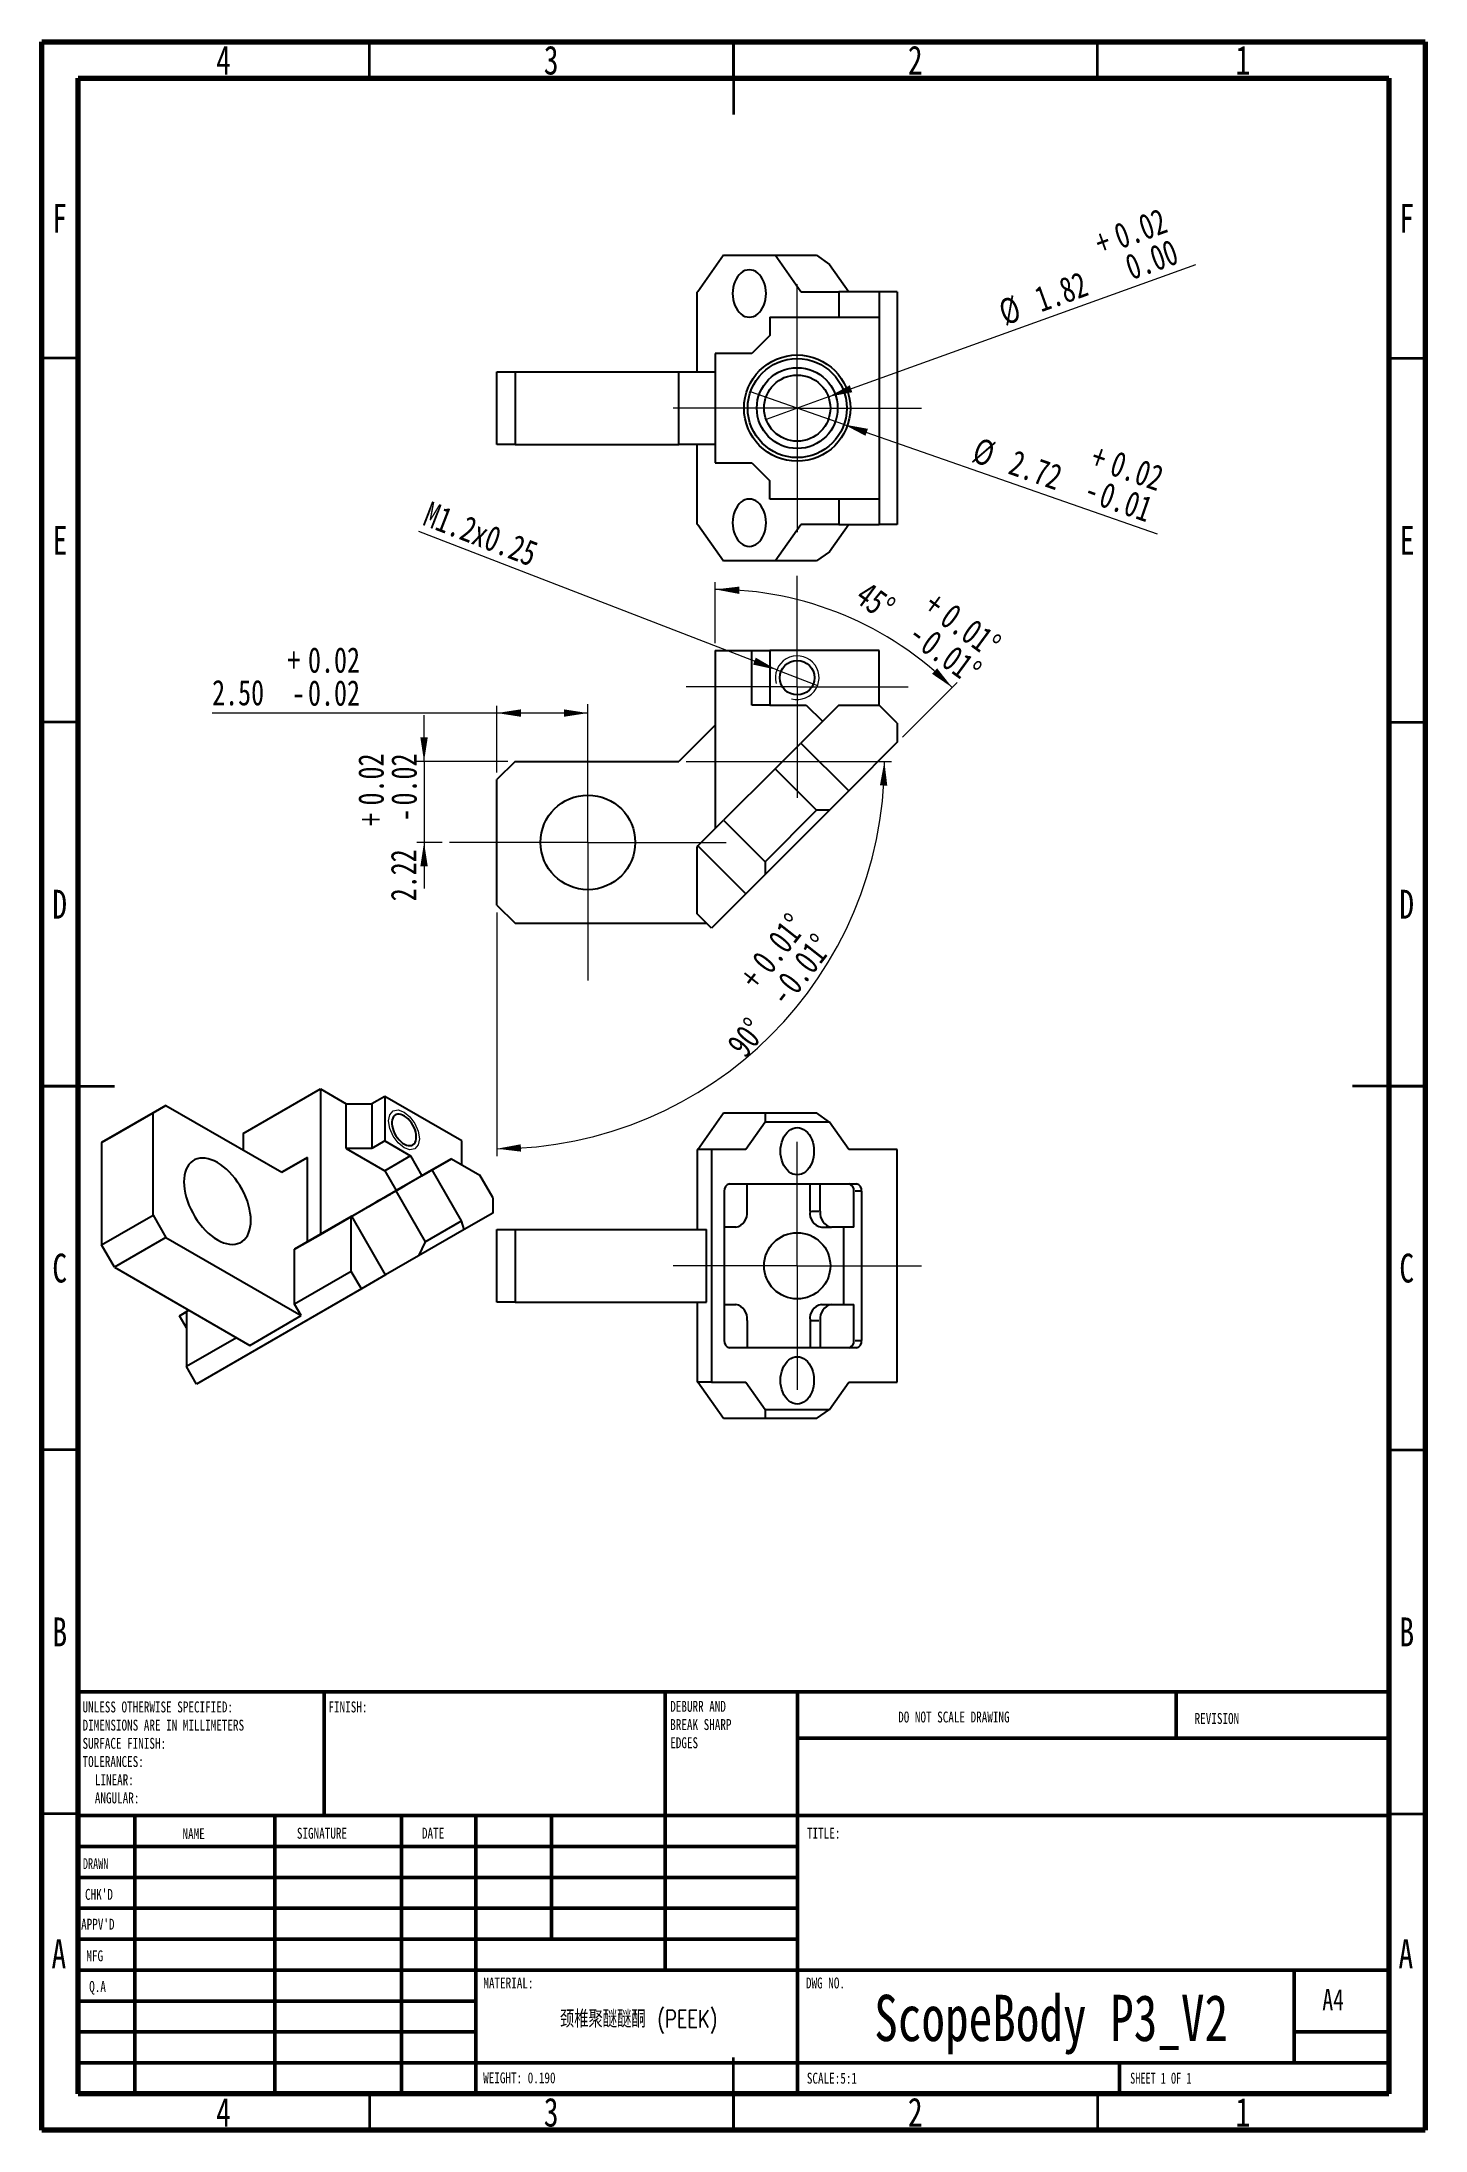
# Model space of a CAD drawing. Header units: millimetres. Extents: x 15 to 205, y 5 to 292.
import ezdxf

# ---------------------------------------------------------------- set-up
doc = ezdxf.new("R2010")
doc.units = ezdxf.units.MM
doc.styles.add('SLDTEXTSTYLE0', font='TXT', dxfattribs={"width": 0.75})
doc.styles.add('SLDTEXTSTYLE1', font='TXT', dxfattribs={"width": 0.686449})
doc.styles.add('SLDTEXTSTYLE2', font='TXT', dxfattribs={"width": 0.6875})
doc.styles.add('SLDTEXTSTYLE3', font='TXT', dxfattribs={"width": 0.75, "bigfont": 'bigfont'})
doc.dimstyles.new('SLDDIMSTYLE0', dxfattribs={"dimtxt": 3.5, "dimasz": 3.302, "dimexe": 0, "dimexo": 0.0625, "dimgap": 0.875, "dimtad": 1, "dimdec": 4, "dimlfac": 0.2, "dimzin": 12, "dimdsep": 46, "dimtxsty": 'SLDTEXTSTYLE0', "dimsah": 1, "dimcen": 0.09, "dimazin": 3, "dimtol": 1, "dimtp": 0.01, "dimtm": 0.01, "dimtfac": 1, "dimtofl": 0, "dimtmove": 0, "dimatfit": 3, "dimfxl": 0, "dimfrac": 2, "dimtolj": 1, "dimarcsym": 0})
doc.dimstyles.new('SLDDIMSTYLE1', dxfattribs={"dimtxt": 3.5, "dimasz": 3.302, "dimexe": 0, "dimexo": 0.0625, "dimgap": 0.875, "dimtad": 1, "dimlfac": 0.2, "dimrnd": 1e-09, "dimzin": 4, "dimdsep": 46, "dimtxsty": 'SLDTEXTSTYLE0', "dimsah": 1, "dimcen": 0.09, "dimadec": 0, "dimazin": 1, "dimtol": 1, "dimtp": 0.02, "dimtm": 0.02, "dimtfac": 1, "dimtofl": 0, "dimtmove": 0, "dimatfit": 3, "dimfxl": 0, "dimfrac": 2, "dimtolj": 1, "dimarcsym": 0})
doc.dimstyles.new('SLDDIMSTYLE2', dxfattribs={"dimtxt": 3.5, "dimasz": 3.302, "dimexe": 0, "dimexo": 0.0625, "dimgap": 0.875, "dimtad": 1, "dimlfac": 0.2, "dimrnd": 1e-09, "dimzin": 12, "dimdsep": 46, "dimtxsty": 'SLDTEXTSTYLE0', "dimsah": 1, "dimcen": 0.09, "dimadec": 0, "dimazin": 3, "dimtol": 1, "dimtp": 0.02, "dimtm": 0.02, "dimtfac": 1, "dimtmove": 0, "dimatfit": 0, "dimfxl": 0, "dimfrac": 2, "dimtolj": 1, "dimarcsym": 0})
doc.dimstyles.new('SLDDIMSTYLE3', dxfattribs={"dimtxt": 3.5, "dimasz": 3.302, "dimexe": 0, "dimexo": 0.0625, "dimgap": 0.875, "dimtad": 1, "dimlfac": 0.2, "dimrnd": 1e-09, "dimzin": 12, "dimdsep": 46, "dimtxsty": 'SLDTEXTSTYLE0', "dimblk1": 'NONE', "dimsah": 1, "dimcen": 0, "dimadec": 0, "dimazin": 3, "dimtfac": 1, "dimtmove": 0, "dimatfit": 3, "dimldrblk": 'NONE', "dimfxl": 0, "dimfrac": 2, "dimtolj": 1, "dimtzin": 12, "dimarcsym": 0})
doc.dimstyles.new('SLDDIMSTYLE4', dxfattribs={"dimtxt": 3.5, "dimasz": 3.302, "dimexe": 0, "dimexo": 0.0625, "dimgap": 0.875, "dimtad": 1, "dimlfac": 0.2, "dimrnd": 1e-09, "dimzin": 12, "dimdsep": 46, "dimtxsty": 'SLDTEXTSTYLE0', "dimblk1": 'NONE', "dimsah": 1, "dimcen": 0, "dimadec": 0, "dimazin": 3, "dimtol": 1, "dimtp": 0.02, "dimtm": 0.01, "dimtfac": 1, "dimtmove": 0, "dimatfit": 3, "dimldrblk": 'NONE', "dimfxl": 0, "dimfrac": 2, "dimtolj": 1, "dimarcsym": 0})
doc.dimstyles.new('SLDDIMSTYLE5', dxfattribs={"dimtxt": 3.5, "dimasz": 3.302, "dimexe": 0, "dimexo": 0.0625, "dimgap": 0.875, "dimtad": 1, "dimlfac": 0.2, "dimrnd": 1e-09, "dimzin": 12, "dimdsep": 46, "dimtxsty": 'SLDTEXTSTYLE0', "dimblk1": 'NONE', "dimsah": 1, "dimcen": 0, "dimadec": 0, "dimazin": 3, "dimtol": 1, "dimtp": 0.02, "dimtfac": 1, "dimtmove": 0, "dimatfit": 3, "dimldrblk": 'NONE', "dimfxl": 0, "dimfrac": 2, "dimtolj": 1, "dimtzin": 0, "dimarcsym": 0})

# ---------------------------------------------------------------- blocks, each defined once
blk = doc.blocks.new('SW_NOTE_0')
at = {"color": 0, "linetype": 'Continuous', "lineweight": 0, "char_height": 1.5, "attachment_point": 1, "style": 'SLDTEXTSTYLE0'}
for s, insert in [('UNLESS OTHERWISE SPECIFIED:', (0, 1.93)), ('DIMENSIONS ARE IN MILLIMETERS', (0, -0.57)), ('TOLERANCES:', (0, -5.57)), ('SURFACE FINISH:', (0, -3.07)), ('LINEAR:', (1.69, -8.07)), ('ANGULAR:', (1.69, -10.57))]:
    blk.add_mtext(s, dxfattribs=dict(at, insert=insert))
blk = doc.blocks.new('SW_NOTE_0_1')
at = {"color": 0, "linetype": 'Continuous', "lineweight": 0, "char_height": 1.5, "attachment_point": 1, "style": 'SLDTEXTSTYLE0'}
for s, insert in [('DEBURR AND', (0, 1.93)), ('BREAK SHARP', (0, -0.57)), ('EDGES', (0, -3.07))]:
    blk.add_mtext(s, dxfattribs=dict(at, insert=insert))
blk = doc.blocks.new('_D')
at = {"color": 7, "linetype": 'Continuous', "lineweight": 0}
for p, q in [((107.5, 209.36), (107.5, 217.74)), ((133.21, 196.43), (140.74, 203.97))]:
    blk.add_line(p, q, dxfattribs=at)
at = {"color": 7, "linetype": 'Continuous', "lineweight": 18}
blk.add_arc((107.5, 170.73), 46.01, 45, 90, dxfattribs=at)
for points in [[(107.5, 216.74), (110.78, 216.12), (110.82, 217.13)], [(140.04, 203.26), (137.97, 205.89), (137.27, 205.14)]]:
    blk.add_solid(points, dxfattribs=at)
at = {"color": 7, "linetype": 'Continuous', "lineweight": 18, "char_height": 3.5, "attachment_point": 1, "rotation": 323.674, "style": 'SLDTEXTSTYLE0'}
for s, insert in [('45°', (128.57, 218.02)), ('+', (137.93, 216.68)), ('0.01°', (140.21, 215.01)), ('-', (135.76, 212.66)), ('0.01°', (137.53, 211.36))]:
    blk.add_mtext(s, dxfattribs=dict(at, insert=insert))
blk = doc.blocks.new('_D_1')
at = {"color": 7, "linetype": 'Continuous', "lineweight": 0}
for p, q in [((103.5, 193.1), (131.72, 193.1)), ((77.5, 172.36), (77.5, 138.88))]:
    blk.add_line(p, q, dxfattribs=at)
at = {"color": 7, "linetype": 'Continuous', "lineweight": 18}
blk.add_arc((77.5, 193.1), 53.22, 270, 0, dxfattribs=at)
for points in [[(130.72, 193.1), (130.11, 189.81), (131.12, 189.78)], [(77.5, 139.88), (80.82, 139.48), (80.78, 140.49)]]:
    blk.add_solid(points, dxfattribs=at)
at = {"color": 7, "linetype": 'Continuous', "lineweight": 18, "char_height": 3.5, "attachment_point": 1, "rotation": 51.7955, "style": 'SLDTEXTSTYLE0'}
for s, insert in [('0.01°', (112.29, 165.87)), ('0.01°', (115.85, 163.07)), ('+', (110.54, 163.65)), ('-', (114.49, 161.35)), ('90°', (108.9, 154.33))]:
    blk.add_mtext(s, dxfattribs=dict(at, insert=insert))
blk = doc.blocks.new('_D_2')
at = {"color": 7, "linetype": 'Continuous', "lineweight": 0}
for p, q in [((77.5, 199.75), (38.39, 199.75)), ((77.5, 191.6), (77.5, 200.75)), ((90, 199.75), (77.5, 199.75))]:
    blk.add_line(p, q, dxfattribs=at)
at = {"color": 7, "linetype": 'Continuous', "lineweight": 18}
for points in [[(77.5, 199.75), (80.8, 199.24), (80.8, 200.26)], [(90, 199.75), (86.7, 200.26), (86.7, 199.24)]]:
    blk.add_solid(points, dxfattribs=at)
at = {"color": 7, "linetype": 'Continuous', "lineweight": 18, "char_height": 3.5, "attachment_point": 1, "style": 'SLDTEXTSTYLE0'}
for s, insert in [('+', (48.73, 208.79)), ('0.02', (51.56, 208.79)), ('2.50', (38.39, 204.31)), ('0.02', (51.56, 204.26)), ('-', (49.37, 204.26))]:
    blk.add_mtext(s, dxfattribs=dict(at, insert=insert))
blk = doc.blocks.new('_D_3')
at = {"color": 7, "linetype": 'Continuous', "lineweight": 0}
for p, q in [((67.5, 193.1), (67.5, 199.45)), ((79, 193.1), (66.5, 193.1)), ((67.5, 193.1), (67.5, 181.98)), ((70, 181.98), (66.5, 181.98)), ((67.5, 181.98), (67.5, 175.63))]:
    blk.add_line(p, q, dxfattribs=at)
at = {"color": 7, "linetype": 'Continuous', "lineweight": 18}
for points in [[(67.5, 193.1), (68.01, 196.4), (66.99, 196.4)], [(67.5, 181.98), (66.99, 178.68), (68.01, 178.68)]]:
    blk.add_solid(points, dxfattribs=at)
at = {"color": 7, "linetype": 'Continuous', "lineweight": 18, "char_height": 3.5, "attachment_point": 1, "rotation": 90, "style": 'SLDTEXTSTYLE0'}
for s, insert in [('0.02', (58.46, 187.05)), ('0.02', (62.99, 187.05)), ('+', (58.46, 184.23)), ('-', (62.99, 184.86)), ('2.22', (62.93, 173.88))]:
    blk.add_mtext(s, dxfattribs=dict(at, insert=insert))
blk = doc.blocks.new('_D_4')
at = {"color": 7, "linetype": 'Continuous', "lineweight": 0}
for q in [(66.8, 224.72), (121.55, 203.52)]:
    blk.add_line((115.95, 205.69), q, dxfattribs=at)
at = {"color": 7, "linetype": 'Continuous', "lineweight": 18}
blk.add_solid([(115.95, 205.69), (113.06, 207.36), (112.69, 206.41)], dxfattribs=at)
at = {"color": 7, "linetype": 'Continuous', "lineweight": 18, "insert": (68.42, 228.92), "char_height": 3.5, "attachment_point": 1, "rotation": 338.8409, "style": 'SLDTEXTSTYLE0'}
blk.add_mtext('M1.2x0.25', dxfattribs=at)
blk = doc.blocks.new('_None')
blk = doc.blocks.new('SW_CENTERMARKSYMBOL_0')
at = {"color": 0, "linetype": 'Continuous', "lineweight": 18}
for p, q in [((0, 12.5), (0, 19)), ((0, 0), (0, 12.5)), ((-12.5, 0), (-19, 0)), ((0, 0), (-12.5, 0)), ((0, 0), (0, -12.5)), ((0, 0), (12.5, 0)), ((12.5, 0), (19, 0)), ((0, -12.5), (0, -19))]:
    blk.add_line(p, q, dxfattribs=at)
blk = doc.blocks.new('SW_CENTERMARKSYMBOL_1')
at = {"color": 0, "linetype": 'Continuous', "lineweight": 18}
for p, q in [((0, 12.5), (0, 15.25)), ((0, 0), (0, 12.5)), ((-12.5, 0), (-15.25, 0)), ((0, 0), (-12.5, 0)), ((0, 0), (0, -12.5)), ((0, 0), (12.5, 0)), ((12.5, 0), (15.25, 0)), ((0, -12.5), (0, -15.25))]:
    blk.add_line(p, q, dxfattribs=at)
blk = doc.blocks.new('_D_5')
at = {"color": 7, "linetype": 'Continuous', "lineweight": 0}
for q in [(112.33, 243.9), (168.2, 224.4)]:
    blk.add_line((125.17, 239.41), q, dxfattribs=at)
at = {"color": 7, "linetype": 'Continuous', "lineweight": 18}
blk.add_solid([(125.17, 239.41), (128.12, 237.85), (128.46, 238.81)], dxfattribs=at)
at = {"color": 7, "linetype": 'Continuous', "lineweight": 18, "char_height": 3.5, "attachment_point": 1, "rotation": 340.7622, "style": 'SLDTEXTSTYLE0'}
for s, insert in [('%%c', (143.71, 237.69)), ('2.72', (148.71, 236)), ('+', (159.95, 236.82)), ('0.02', (162.62, 235.88)), ('-', (159.07, 232.33)), ('0.01', (161.13, 231.61))]:
    blk.add_mtext(s, dxfattribs=dict(at, insert=insert))
blk = doc.blocks.new('_D_6')
at = {"color": 7, "linetype": 'Continuous', "lineweight": 0}
for q in [(173.5, 261.37), (114.47, 240.11)]:
    blk.add_line((123.03, 243.2), q, dxfattribs=at)
at = {"color": 7, "linetype": 'Continuous', "lineweight": 18}
blk.add_solid([(123.03, 243.2), (126.31, 243.84), (125.97, 244.79)], dxfattribs=at)
at = {"color": 7, "linetype": 'Continuous', "lineweight": 18, "char_height": 3.5, "attachment_point": 1, "rotation": 19.8031, "style": 'SLDTEXTSTYLE0'}
for s, insert in [('0.02', (161.93, 266.79)), ('+', (159.27, 265.83)), ('0.00', (163.47, 262.53)), ('1.82', (151.05, 258.11)), ('%%c', (146.1, 256.28))]:
    blk.add_mtext(s, dxfattribs=dict(at, insert=insert))
blk = doc.blocks.new('SW_CENTERMARKSYMBOL_2')
at = {"color": 0, "linetype": 'Continuous', "lineweight": 18}
for p, q in [((0, 12.5), (0, 17.05)), ((0, 0), (0, 12.5)), ((-12.5, 0), (-17.05, 0)), ((0, 0), (-12.5, 0)), ((0, 0), (0, -12.5)), ((0, 0), (12.5, 0)), ((12.5, 0), (17.05, 0)), ((0, -12.5), (0, -17.05))]:
    blk.add_line(p, q, dxfattribs=at)
blk = doc.blocks.new('SW_CENTERMARKSYMBOL_3')
at = {"color": 0, "linetype": 'Continuous', "lineweight": 18}
for p, q in [((0, 12.5), (0, 17.05)), ((0, 0), (0, 12.5)), ((-12.5, 0), (-17.05, 0)), ((0, 0), (-12.5, 0)), ((0, 0), (0, -12.5)), ((0, 0), (12.5, 0)), ((12.5, 0), (17.05, 0)), ((0, -12.5), (0, -17.05))]:
    blk.add_line(p, q, dxfattribs=at)

msp = doc.modelspace()

# ---------------------------------------------------------------- linework, layer by layer
at = {"color": 7, "linetype": 'Continuous', "lineweight": 70}
for p, q in [((15, 5), (15, 292)), ((15, 292), (205, 292)), ((205, 292), (205, 5)), ((20, 10), (20, 287)), ((20, 287), (200, 287)), ((200, 287), (200, 10)), ((200, 10), (20, 10)), ((205, 5), (15, 5))]:
    msp.add_line(p, q, dxfattribs=at)
at = {"color": 7, "linetype": 'Continuous', "lineweight": 35}
for p, q in [((60, 287), (60, 292)), ((110, 292), (110, 282)), ((110, 287), (110, 292)), ((160, 287), (160, 292)), ((20, 248.5), (15, 248.5)), ((200, 248.5), (205, 248.5)), ((20, 198.5), (15, 198.5)), ((200, 198.5), (205, 198.5)), ((15, 148.5), (25, 148.5)), ((20, 148.5), (15, 148.5)), ((205, 148.5), (195, 148.5)), ((200, 148.5), (205, 148.5)), ((20, 98.5), (15, 98.5)), ((200, 98.5), (205, 98.5)), ((20, 48.5), (15, 48.5)), ((200, 48.5), (205, 48.5)), ((110, 5), (110, 15)), ((60, 10), (60, 5)), ((110, 10), (110, 5)), ((160, 10), (160, 5))]:
    msp.add_line(p, q, dxfattribs=at)
at = {"color": 7, "linetype": 'Continuous', "lineweight": 25}
for p, q in [((108.63487, 262.65529), (105.09934, 257.65529)), ((108.63487, 262.65529), (115.70594, 262.65529)), ((119.24147, 257.65529), (115.70594, 262.65529)), ((115.70594, 262.65529), (121.40165, 262.65529)), ((121.40165, 262.65529), (123.16942, 261.40529)), ((123.16942, 261.40529), (125.82107, 257.65529)), ((105, 246.65529), (105, 257.65529)), ((105, 257.65529), (105.09934, 257.65529)), ((119.24147, 257.65529), (124.47056, 257.65529)), ((124.47056, 257.65529), (124.47056, 254.15529)), ((130, 257.65529), (124.47056, 257.65529)), ((130, 257.65529), (130, 254.15529)), ((132.5, 257.65529), (130, 257.65529)), ((132.5, 257.65529), (132.5, 225.65529)), ((115, 254.15529), (115, 251.65529)), ((115, 254.15529), (130, 254.15529)), ((130, 254.15529), (130, 229.15529)), ((115, 251.65529), (112.5, 249.15529)), ((107.5, 249.15529), (107.5, 234.15529)), ((112.5, 249.15529), (107.5, 249.15529)), ((77.5, 236.65529), (77.5, 246.65529)), ((77.5, 246.65529), (80, 246.65529)), ((80, 246.65529), (80, 236.65529)), ((80, 246.65529), (102.5, 246.65529)), ((102.5, 236.65529), (102.5, 246.65529)), ((102.5, 246.65529), (107.5, 246.65529)), ((80, 236.65529), (77.5, 236.65529)), ((80, 236.65529), (102.5, 236.65529)), ((107.5, 236.65529), (102.5, 236.65529)), ((105, 225.65529), (105, 236.65529)), ((107.5, 234.15529), (112.5, 234.15529)), ((112.5, 234.15529), (115, 231.65529)), ((115, 229.15529), (115, 231.65529)), ((130, 229.15529), (115, 229.15529)), ((124.47056, 229.15529), (124.47056, 225.65529)), ((130, 229.15529), (130, 225.65529)), ((105.09934, 225.65529), (105, 225.65529)), ((105.09934, 225.65529), (108.63487, 220.65529)), ((115.70594, 220.65529), (119.24147, 225.65529)), ((124.47056, 225.65529), (119.24147, 225.65529)), ((125.82107, 225.65529), (123.16942, 221.90529)), ((124.47056, 225.65529), (130, 225.65529)), ((132.5, 225.65529), (130, 225.65529)), ((123.16942, 221.90529), (121.40165, 220.65529)), ((115.70594, 220.65529), (108.63487, 220.65529)), ((121.40165, 220.65529), (115.70594, 220.65529)), ((107.5, 208.3572), (107.5, 183.88664)), ((107.5, 208.3572), (112.5, 208.3572)), ((112.5, 200.8572), (112.5, 208.3572)), ((112.5, 208.3572), (115, 208.3572)), ((130, 208.3572), (115, 208.3572)), ((115, 208.3572), (115, 200.8572)), ((130, 200.8572), (130, 208.3572)), ((107.5, 198.0977), (102.5, 193.0977)), ((115, 200.8572), (112.5, 200.8572)), ((115, 200.8572), (120, 200.8572)), ((124.47056, 200.8572), (119.24147, 195.62811)), ((120, 200.8572), (122.23528, 198.62192)), ((124.47056, 200.8572), (130, 200.8572)), ((132.5, 198.3572), (130, 200.8572)), ((132.5, 198.3572), (132.5, 195.72745)), ((115.70594, 192.09258), (119.24147, 195.62811)), ((119.24147, 195.62811), (125.82107, 189.04852)), ((132.5, 195.72745), (125.82107, 189.04852)), ((80, 193.0977), (77.5, 190.5977)), ((80, 193.0977), (102.5, 193.0977)), ((77.5, 173.3572), (77.5, 190.5977)), ((115.70594, 192.09258), (108.63487, 185.02151)), ((121.40165, 186.39687), (115.70594, 192.09258)), ((125.82107, 189.04852), (123.16942, 186.39687)), ((105.09934, 181.48598), (108.63487, 185.02151)), ((108.63487, 185.02151), (114.33058, 179.3258)), ((123.16942, 186.39687), (114.33058, 177.55803)), ((114.33058, 179.3258), (121.40165, 186.39687)), ((123.16942, 186.39687), (121.40165, 186.39687)), ((105.09934, 181.48598), (105, 181.38664)), ((105, 172.14167), (105, 181.38664)), ((111.67893, 174.90638), (105.09934, 181.48598)), ((114.33058, 179.3258), (114.33058, 177.55803)), ((114.33058, 177.55803), (111.67893, 174.90638)), ((77.5, 173.3572), (80, 170.8572)), ((111.67893, 174.90638), (106.95711, 170.18456)), ((80, 170.8572), (106.28446, 170.8572)), ((106.95711, 170.18456), (105, 172.14167)), ((42.65556, 141.96469), (53.26216, 148.08776)), ((53.26216, 148.08776), (53.26216, 128.10654)), ((53.26216, 148.08776), (56.79769, 146.04673)), ((62.101, 147.06725), (60.33323, 146.04673)), ((62.101, 147.06725), (62.101, 140.94319)), ((72.7076, 140.94418), (62.101, 147.06725)), ((30.28119, 144.81201), (23.21012, 140.72997)), ((24.97789, 141.75081), (32.04896, 145.83285)), ((32.04896, 145.83285), (30.28119, 144.81201)), ((30.28119, 130.73444), (30.28119, 144.81201)), ((32.04896, 145.83285), (47.95886, 136.64826)), ((56.79769, 139.92268), (56.79769, 146.04673)), ((56.79769, 146.04673), (60.33323, 146.04673)), ((60.33323, 146.04673), (60.33323, 139.92268)), ((105.09934, 139.79038), (108.63487, 144.79038)), ((108.63487, 144.79038), (114.33058, 144.79038)), ((114.33058, 143.54038), (111.67893, 139.79038)), ((114.33058, 144.79038), (114.33058, 143.54038)), ((114.33058, 144.79038), (121.40165, 144.79038)), ((123.16942, 143.54038), (114.33058, 143.54038)), ((123.16942, 143.54038), (121.40165, 144.79038)), ((125.82107, 139.79038), (123.16942, 143.54038)), ((23.21012, 140.72997), (24.97789, 141.75081)), ((23.21012, 140.72997), (23.21012, 126.6524)), ((42.65556, 141.96469), (42.65556, 139.70979)), ((62.101, 140.94319), (60.33323, 139.92268)), ((62.101, 140.94319), (65.63653, 138.90217)), ((72.7076, 137.67756), (72.7076, 140.94418)), ((47.95829, 136.64859), (51.49439, 138.68994)), ((51.49439, 138.68994), (47.95886, 136.64826)), ((51.49439, 127.08603), (51.49439, 138.68994)), ((56.79769, 139.92268), (62.101, 136.86115)), ((60.33323, 139.92268), (56.79769, 139.92268)), ((65.63653, 138.90217), (62.101, 136.86115)), ((65.63653, 138.90217), (67.21711, 136.16452)), ((71.27257, 138.50598), (67.57504, 136.37075)), ((68.79769, 137.07727), (71.27257, 138.50598)), ((71.27257, 138.50598), (75.18247, 136.24884)), ((105, 139.79038), (105, 128.79038)), ((106.95711, 139.79038), (105, 139.79038)), ((106.95711, 139.79038), (106.95711, 107.79038)), ((111.67893, 139.79038), (106.95711, 139.79038)), ((132.5, 139.79038), (125.82107, 139.79038)), ((132.5, 107.79038), (132.5, 139.79038)), ((62.101, 136.86115), (63.68158, 134.1235)), ((68.61058, 136.96808), (63.61058, 134.08071)), ((67.21711, 136.16452), (63.68158, 134.1235)), ((67.21711, 136.16452), (68.79769, 137.07727)), ((68.61058, 136.96808), (67.57504, 136.37075)), ((72.63805, 129.99229), (68.61058, 136.96808)), ((76.95024, 133.18698), (75.18247, 136.24884)), ((109.43198, 135.04038), (126.88173, 135.04038)), ((111.86861, 131.29038), (111.86861, 135.04038)), ((120.51119, 131.29038), (120.51119, 135.04038)), ((121.92541, 131.29038), (121.92541, 135.04038)), ((53.26216, 128.10654), (63.68158, 134.1235)), ((57.57504, 130.596), (63.61058, 134.08071)), ((63.61058, 134.08071), (67.63805, 127.10491)), ((76.95024, 133.18698), (76.95024, 131.03968)), ((108.72487, 134.04038), (108.72487, 113.54038)), ((126.52817, 129.09447), (126.52817, 134.04038)), ((127.58883, 134.04038), (127.58883, 113.54038)), ((23.21012, 126.6524), (30.28119, 130.73444)), ((30.28119, 130.73444), (32.04896, 127.67258)), ((57.5048, 130.55543), (49.72663, 126.06519)), ((57.57504, 130.596), (57.5048, 130.55543)), ((57.5048, 123.00654), (57.5048, 130.55543)), ((62.22752, 122.53767), (57.57504, 130.596)), ((67.63805, 127.10491), (72.63805, 129.99229)), ((73.00417, 128.76043), (72.63805, 129.99229)), ((76.95024, 131.03968), (73.00404, 128.76085)), ((24.97789, 123.59054), (23.21012, 126.6524)), ((32.04896, 127.67258), (24.97789, 123.59054)), ((32.04896, 127.67258), (50.63488, 116.94315)), ((49.72663, 126.06519), (51.49439, 127.08603)), ((51.49439, 127.08603), (53.26216, 128.10654)), ((73.00417, 128.76043), (66.75417, 125.15121)), ((67.63805, 127.10491), (66.75417, 125.15121)), ((77.5, 118.79038), (77.5, 128.79038)), ((77.5, 128.79038), (80, 128.79038)), ((80, 128.79038), (80, 118.79038)), ((80, 128.79038), (106.28446, 128.79038)), ((106.28446, 118.79038), (106.28446, 128.79038)), ((110.31586, 129.09447), (108.72487, 129.09447)), ((122.06394, 129.09447), (123.47815, 129.09447)), ((126.52817, 129.09447), (123.47815, 129.09447)), ((125.11396, 129.09447), (125.11396, 118.48628)), ((24.97789, 123.59054), (43.56381, 112.86111)), ((49.72663, 118.51629), (49.72663, 126.06519)), ((66.75417, 125.15121), (62.22752, 122.53767)), ((58.88868, 120.60958), (36.26127, 107.54705)), ((57.5048, 123.00654), (49.72663, 118.51629)), ((58.88868, 120.60958), (57.5048, 123.00654)), ((62.22752, 122.53767), (58.88868, 120.60958)), ((33.91209, 116.93614), (35.20828, 117.68465)), ((35.20891, 117.68429), (34.87738, 117.4929)), ((50.63488, 116.94315), (49.72663, 118.51629)), ((80, 118.79038), (77.5, 118.79038)), ((80, 118.79038), (106.28446, 118.79038)), ((105, 118.79038), (105, 107.79038)), ((108.72487, 118.48628), (110.31586, 118.48628)), ((122.06394, 118.48628), (123.47815, 118.48628)), ((123.47815, 118.48628), (126.52817, 118.48628)), ((126.52817, 113.54038), (126.52817, 118.48628)), ((33.91209, 116.93614), (34.94763, 117.53347)), ((34.87738, 115.2642), (33.91209, 116.93614)), ((34.87738, 117.4929), (34.94763, 117.53347)), ((34.87738, 117.4929), (34.87738, 109.94401)), ((43.56381, 112.86111), (50.63488, 116.94315)), ((111.86861, 116.29038), (111.86861, 112.54038)), ((120.51119, 116.29038), (120.51119, 112.54038)), ((121.92541, 116.29038), (121.92541, 112.54038)), ((41.74716, 113.90984), (34.87738, 109.94401)), ((126.88173, 112.54038), (109.43198, 112.54038)), ((36.26127, 107.54705), (34.87738, 109.94401)), ((106.95711, 107.79038), (105, 107.79038)), ((108.63487, 102.79038), (105.09934, 107.79038)), ((106.95711, 107.79038), (111.67893, 107.79038)), ((111.67893, 107.79038), (114.33058, 104.04038)), ((123.16942, 104.04038), (125.82107, 107.79038)), ((125.82107, 107.79038), (132.5, 107.79038)), ((114.33058, 104.04038), (123.16942, 104.04038)), ((114.33058, 104.04038), (114.33058, 102.79038)), ((121.40165, 102.79038), (123.16942, 104.04038)), ((114.33058, 102.79038), (108.63487, 102.79038)), ((121.40165, 102.79038), (114.33058, 102.79038))]:
    msp.add_line(p, q, dxfattribs=at)
at = {"color": 1, "linetype": 'Continuous', "lineweight": 25}
for p, q in [((127.42974, 134.04038), (126.68727, 134.04038)), ((120.72333, 131.29038), (121.71328, 131.29038)), ((120.72333, 116.29038), (121.71328, 116.29038)), ((126.68727, 113.54038), (127.42974, 113.54038))]:
    msp.add_line(p, q, dxfattribs=at)
at = {"color": 7, "linetype": 'Continuous', "lineweight": 50}
for p, q in [((20, 65.25), (200, 65.25)), ((20, 65.25), (20, 10)), ((53.8, 48.25), (53.8, 65.25)), ((100.6, 65.25), (100.6, 27)), ((118.8, 65.25), (118.8, 10)), ((170.8, 58.875), (170.8, 65.25)), ((200, 58.875), (118.8, 58.875)), ((200, 48.25), (20, 48.25)), ((27.8, 48.25), (27.8, 10)), ((46.99095, 48.25), (46.99095, 10)), ((64.39893, 48.25), (64.39893, 10)), ((74.6, 10), (74.6, 48.25)), ((85, 31.25), (85, 48.25)), ((118.8, 44), (20, 44)), ((118.8, 39.75), (20, 39.75)), ((118.8, 35.5), (20, 35.5)), ((118.8, 31.25), (20, 31.25)), ((74.6, 27), (20, 27)), ((74.6, 27), (200, 27)), ((187, 14.25), (187, 27)), ((74.6, 22.74993), (20, 22.74993)), ((74.6, 18.5), (20, 18.5)), ((200, 18.5), (187, 18.5)), ((20, 14.25), (200, 14.25)), ((163, 10), (163, 14.25))]:
    msp.add_line(p, q, dxfattribs=at)
at = {"color": 7, "linetype": 'Continuous', "lineweight": 25, "flags": 128}
for points in [[(109.87231, 257.40529), (109.89197, 256.98108), (109.95061, 256.56412), (110.04724, 256.16156), (110.1802, 255.78029), (110.3472, 255.42681), (110.54541, 255.10719), (110.77141, 254.82689), (111.02136, 254.5907), (111.29096, 254.40268), (111.57561, 254.26603), (111.87044, 254.18309), (112.17041, 254.15529), (112.47037, 254.18309), (112.7652, 254.26603), (113.04985, 254.40268), (113.31945, 254.5907), (113.5694, 254.82689), (113.79541, 255.10719), (113.99361, 255.42681), (114.16062, 255.78029), (114.29357, 256.16156), (114.3902, 256.56412), (114.44884, 256.98108), (114.4685, 257.40529), (114.44884, 257.8295), (114.3902, 258.24645), (114.29357, 258.64901), (114.16062, 259.03029), (113.99361, 259.38376), (113.79541, 259.70338), (113.5694, 259.98368), (113.31945, 260.21987), (113.04985, 260.40789), (112.7652, 260.54454), (112.47037, 260.62748), (112.17041, 260.65529), (111.87044, 260.62748), (111.57561, 260.54454), (111.29096, 260.40789), (111.02136, 260.21987), (110.77141, 259.98368), (110.54541, 259.70338), (110.3472, 259.38376), (110.1802, 259.03029), (110.04724, 258.64901), (109.95061, 258.24645), (109.89197, 257.8295), (109.87231, 257.40529)], [(109.87231, 225.90529), (109.89197, 225.48108), (109.95061, 225.06412), (110.04724, 224.66156), (110.1802, 224.28029), (110.3472, 223.92681), (110.54541, 223.60719), (110.77141, 223.32689), (111.02136, 223.0907), (111.29096, 222.90268), (111.57561, 222.76603), (111.87044, 222.68309), (112.17041, 222.65529), (112.47037, 222.68309), (112.7652, 222.76603), (113.04985, 222.90268), (113.31945, 223.0907), (113.5694, 223.32689), (113.79541, 223.60719), (113.99361, 223.92681), (114.16062, 224.28029), (114.29357, 224.66156), (114.3902, 225.06412), (114.44884, 225.48108), (114.4685, 225.90529), (114.44884, 226.3295), (114.3902, 226.74645), (114.29357, 227.14901), (114.16062, 227.53029), (113.99361, 227.88376), (113.79541, 228.20338), (113.5694, 228.48368), (113.31945, 228.71987), (113.04985, 228.90789), (112.7652, 229.04454), (112.47037, 229.12748), (112.17041, 229.15529), (111.87044, 229.12748), (111.57561, 229.04454), (111.29096, 228.90789), (111.02136, 228.71987), (110.77141, 228.48368), (110.54541, 228.20338), (110.3472, 227.88376), (110.1802, 227.53029), (110.04724, 227.14901), (109.95061, 226.74645), (109.89197, 226.3295), (109.87231, 225.90529)], [(66.43202, 141.50497), (66.41234, 141.81236), (66.35376, 142.13527), (66.25765, 142.46613), (66.12626, 142.79719), (65.96267, 143.12068), (65.77073, 143.42902), (65.55492, 143.71499), (65.3203, 143.97189), (65.07238, 144.19368), (64.81697, 144.37518), (64.56005, 144.51212), (64.30764, 144.60131), (64.06566, 144.64064), (63.83979, 144.6292), (63.63531, 144.56725), (63.45702, 144.45625), (63.3091, 144.2988), (63.19502, 144.09859), (63.11744, 143.86031), (63.0782, 143.58954), (63.0782, 143.29264), (63.11744, 142.97656), (63.19502, 142.64871), (63.3091, 142.31678), (63.45702, 141.98854), (63.63531, 141.6717), (63.83979, 141.37366), (64.06566, 141.10143), (64.30764, 140.86139), (64.56005, 140.65915), (64.81697, 140.49946), (65.07238, 140.38606), (65.3203, 140.32161), (65.55492, 140.30762), (65.77073, 140.34443), (65.96267, 140.43115), (66.12626, 140.56578), (66.25765, 140.74513), (66.35376, 140.96503), (66.41234, 141.2203), (66.43202, 141.50497)], [(116.4519, 139.54038), (116.47156, 139.96459), (116.53021, 140.38154), (116.62684, 140.7841), (116.75979, 141.16538), (116.9268, 141.51885), (117.125, 141.83847), (117.35101, 142.11877), (117.60095, 142.35496), (117.87056, 142.54298), (118.15521, 142.67963), (118.45004, 142.76257), (118.75, 142.79038), (119.04996, 142.76257), (119.34479, 142.67963), (119.62944, 142.54298), (119.89905, 142.35496), (120.14899, 142.11877), (120.375, 141.83847), (120.5732, 141.51885), (120.74021, 141.16538), (120.87316, 140.7841), (120.96979, 140.38154), (121.02844, 139.96459), (121.0481, 139.54038), (121.02844, 139.11617), (120.96979, 138.69921), (120.87316, 138.29665), (120.74021, 137.91538), (120.5732, 137.5619), (120.375, 137.24228), (120.14899, 136.96198), (119.89905, 136.72579), (119.62944, 136.53777), (119.34479, 136.40112), (119.04996, 136.31818), (118.75, 136.29038), (118.45004, 136.31818), (118.15521, 136.40112), (117.87056, 136.53777), (117.60095, 136.72579), (117.35101, 136.96198), (117.125, 137.24228), (116.9268, 137.5619), (116.75979, 137.91538), (116.62684, 138.29665), (116.53021, 138.69921), (116.47156, 139.11617), (116.4519, 139.54038)], [(39.12003, 137.97819), (38.69594, 138.20037), (38.27548, 138.37536), (37.86222, 138.50169), (37.45969, 138.57828), (37.07133, 138.60445), (36.70044, 138.58001), (36.3502, 138.50515), (36.02359, 138.38051), (35.7234, 138.20715), (35.45218, 137.98657), (35.21226, 137.72062), (35.00568, 137.4116), (34.8342, 137.06212), (34.69929, 136.67518), (34.60209, 136.25407), (34.54344, 135.8024), (34.52383, 135.324), (34.54344, 134.82296), (34.60209, 134.30357), (34.69929, 133.77024), (34.8342, 133.22753), (35.00568, 132.68007), (35.21226, 132.13253), (35.45218, 131.58958), (35.7234, 131.05585), (36.02359, 130.53591), (36.3502, 130.03417), (36.70044, 129.55493), (37.07133, 129.10227), (37.45969, 128.68005), (37.86222, 128.29189), (38.27548, 127.94108), (38.69594, 127.63062), (39.12003, 127.36316), (39.54411, 127.14098), (39.96457, 126.96598), (40.37783, 126.83965), (40.78036, 126.76307), (41.16873, 126.73689), (41.53961, 126.76134), (41.88985, 126.8362), (42.21646, 126.96084), (42.51665, 127.13419), (42.78787, 127.35478), (43.02779, 127.62072), (43.23437, 127.92975), (43.40585, 128.27922), (43.54076, 128.66616), (43.63796, 129.08727), (43.69661, 129.53895), (43.71622, 130.01735), (43.69661, 130.51838), (43.63796, 131.03778), (43.54076, 131.57111), (43.40585, 132.11382), (43.23437, 132.66128), (43.02779, 133.20882), (42.78787, 133.75177), (42.51665, 134.28549), (42.21646, 134.80544), (41.88985, 135.30717), (41.53961, 135.78642), (41.16873, 136.23908), (40.78036, 136.66129), (40.37783, 137.04946), (39.96457, 137.40027), (39.54411, 137.71073), (39.12003, 137.97819)], [(60.77327, 132.44293), (61.08713, 132.62412), (61.42343, 132.81827), (61.77641, 133.02205), (62.14002, 133.23198), (62.50806, 133.44446), (62.87422, 133.65587), (63.23223, 133.86258), (63.57598, 134.06105), (63.89957, 134.24789), (64.19748, 134.41991), (64.4646, 134.57415), (64.69636, 134.70799), (64.88881, 134.81912), (65.03864, 134.90566), (65.14329, 134.96611), (65.20098, 134.99945), (65.21071, 135.0051), (65.17232, 134.98296), (65.08646, 134.93343), (64.95461, 134.85733), (64.77902, 134.75598), (64.56269, 134.63111), (64.30933, 134.48486), (64.02327, 134.31972), (63.7094, 134.13853), (63.37311, 133.94438), (63.02013, 133.7406), (62.65651, 133.53067), (62.28847, 133.31818), (61.92232, 133.10678), (61.5643, 132.90007), (61.22056, 132.7016), (60.89696, 132.51476), (60.59906, 132.34274), (60.33194, 132.1885), (60.10017, 132.05466), (59.90773, 131.94352), (59.7579, 131.85699), (59.65324, 131.79654), (59.59556, 131.7632), (59.58583, 131.75755), (59.62422, 131.77968), (59.71008, 131.82922), (59.84193, 131.90532), (60.01752, 132.00667), (60.23385, 132.13154), (60.48721, 132.27779), (60.77327, 132.44293)], [(116.4519, 108.04038), (116.47156, 108.46459), (116.53021, 108.88154), (116.62684, 109.2841), (116.75979, 109.66538), (116.9268, 110.01885), (117.125, 110.33847), (117.35101, 110.61877), (117.60095, 110.85496), (117.87056, 111.04298), (118.15521, 111.17963), (118.45004, 111.26257), (118.75, 111.29038), (119.04996, 111.26257), (119.34479, 111.17963), (119.62944, 111.04298), (119.89905, 110.85496), (120.14899, 110.61877), (120.375, 110.33847), (120.5732, 110.01885), (120.74021, 109.66538), (120.87316, 109.2841), (120.96979, 108.88154), (121.02844, 108.46459), (121.0481, 108.04038), (121.02844, 107.61617), (120.96979, 107.19921), (120.87316, 106.79665), (120.74021, 106.41538), (120.5732, 106.0619), (120.375, 105.74228), (120.14899, 105.46198), (119.89905, 105.22579), (119.62944, 105.03777), (119.34479, 104.90112), (119.04996, 104.81818), (118.75, 104.79038), (118.45004, 104.81818), (118.15521, 104.90112), (117.87056, 105.03777), (117.60095, 105.22579), (117.35101, 105.46198), (117.125, 105.74228), (116.9268, 106.0619), (116.75979, 106.41538), (116.62684, 106.79665), (116.53021, 107.19921), (116.47156, 107.61617), (116.4519, 108.04038)]]:
    msp.add_lwpolyline(points, dxfattribs=at)
at = {"color": 7, "linetype": 'Continuous', "lineweight": 18, "flags": 128}
msp.add_lwpolyline([(66.87397, 141.24984), (66.71249, 140.40563), (66.25265, 139.87638), (65.56444, 139.74266), (64.75265, 140.02483), (63.94085, 140.67993), (63.25265, 141.60824), (62.7928, 142.66842), (62.63133, 143.69906), (62.7928, 144.54328), (63.25265, 145.07253), (63.94085, 145.20625), (64.75265, 144.92407), (65.56444, 144.26897), (66.25265, 143.34066), (66.71249, 142.28049), (66.87397, 141.24984)], dxfattribs=at)
at = {"color": 7, "linetype": 'Continuous', "lineweight": 25}
for centre, radius in [((118.75, 241.65529), 7.3), ((118.75, 241.65529), 6.8), ((118.75, 241.65529), 5.55), ((118.75, 241.65529), 4.55), ((118.75, 204.6072), 2.375), ((90, 181.97745), 6.5), ((118.75, 123.79038), 4.55)]:
    msp.add_circle(centre, radius, dxfattribs=at)
at = {"color": 7, "linetype": 'Continuous', "lineweight": 18}
msp.add_arc((118.75, 204.6072), 3, 255, 195, dxfattribs=at)
at = {"color": 7, "linetype": 'Continuous', "lineweight": 25}
for centre, radius, start, end in [((109.60876, 134.16538), 0.89268, 101.4217537, 188.049467), ((125.64429, 134.16538), 0.89268, 351.950533, 78.5782463), ((126.70495, 134.16538), 0.89268, 351.950533, 78.5782463), ((109.92768, 131.01589), 1.96024, 281.4217537, 8.049467), ((122.45212, 131.01589), 1.96024, 171.950533, 258.5782463), ((123.86634, 131.01589), 1.96024, 171.950533, 258.5782463), ((109.92768, 116.56486), 1.96024, 351.950533, 78.5782463), ((122.45212, 116.56486), 1.96024, 101.4217537, 188.049467), ((123.86634, 116.56486), 1.96024, 101.4217537, 188.049467), ((109.60876, 113.41538), 0.89268, 171.950533, 258.5782463), ((125.64429, 113.41538), 0.89268, 281.4217537, 8.049467), ((126.70495, 113.41538), 0.89268, 281.4217537, 8.049467)]:
    msp.add_arc(centre, radius, start, end, dxfattribs=at)

# ---------------------------------------------------------------- block references
at = {"color": 7, "linetype": 'Continuous', "lineweight": 0}
for name, p in [('SW_CENTERMARKSYMBOL_2', (118.75, 241.65529)), ('SW_CENTERMARKSYMBOL_1', (118.75, 203.3572)), ('SW_CENTERMARKSYMBOL_0', (90, 181.97745)), ('SW_CENTERMARKSYMBOL_3', (118.75, 123.79038)), ('SW_NOTE_0', (20.59367, 61.98737)), ('SW_NOTE_0_1', (101.30922, 62.06949))]:
    msp.add_blockref(name, p, dxfattribs=at)

# ---------------------------------------------------------------- texts
for s, insert, char_height, attachment_point, style in [('4', (39.96004, 291.46461), 3.96875, 2, 'SLDTEXTSTYLE0'), ('3', (84.96004, 291.46461), 3.96875, 2, 'SLDTEXTSTYLE0'), ('2', (134.96004, 291.46461), 3.96875, 2, 'SLDTEXTSTYLE0'), ('1', (179.96004, 291.46461), 3.96875, 2, 'SLDTEXTSTYLE0'), ('F', (17.45774, 269.71461), 3.96875, 2, 'SLDTEXTSTYLE0'), ('F', (202.45774, 269.71461), 3.96875, 2, 'SLDTEXTSTYLE0'), ('E', (17.50781, 225.46461), 3.96875, 2, 'SLDTEXTSTYLE0'), ('E', (202.50781, 225.46461), 3.96875, 2, 'SLDTEXTSTYLE0'), ('D', (17.45269, 175.46461), 3.96875, 2, 'SLDTEXTSTYLE0'), ('D', (202.45269, 175.46461), 3.96875, 2, 'SLDTEXTSTYLE0'), ('C', (17.45866, 125.46461), 3.96875, 2, 'SLDTEXTSTYLE0'), ('C', (202.45866, 125.46461), 3.96875, 2, 'SLDTEXTSTYLE0'), ('B', (17.4706, 75.46461), 3.96875, 2, 'SLDTEXTSTYLE0'), ('B', (202.4706, 75.46461), 3.96875, 2, 'SLDTEXTSTYLE0'), ('FINISH:', (54.37129, 63.91927), 1.5, 1, 'SLDTEXTSTYLE0'), ('DO NOT SCALE DRAWING', (132.61464, 62.53299), 1.5, 1, 'SLDTEXTSTYLE0'), ('REVISION', (173.32758, 62.33491), 1.5, 1, 'SLDTEXTSTYLE0'), ('NAME', (34.32224, 46.50148), 1.5, 1, 'SLDTEXTSTYLE0'), ('SIGNATURE', (50.03359, 46.56176), 1.5, 1, 'SLDTEXTSTYLE0'), ('DATE', (67.2147, 46.57618), 1.5, 1, 'SLDTEXTSTYLE0'), ('TITLE:', (120.09016, 46.57618), 1.5, 1, 'SLDTEXTSTYLE0'), ('DRAWN', (20.64336, 42.38478), 1.5, 1, 'SLDTEXTSTYLE1'), ("CHK'D", (20.93922, 38.16185), 1.5, 1, 'SLDTEXTSTYLE0'), ("APPV'D", (20.40172, 34.06587), 1.5, 1, 'SLDTEXTSTYLE0'), ('A', (17.33969, 31.21461), 3.96875, 2, 'SLDTEXTSTYLE0'), ('MFG', (21.12401, 29.71578), 1.5, 1, 'SLDTEXTSTYLE0'), ('A', (202.33969, 31.21461), 3.96875, 2, 'SLDTEXTSTYLE0'), ('MATERIAL:', (75.64586, 25.98606), 1.5, 1, 'SLDTEXTSTYLE0'), ('DWG NO.', (119.953, 25.98606), 1.5, 1, 'SLDTEXTSTYLE0'), ('Q.A', (21.50904, 25.50466), 1.5, 1, 'SLDTEXTSTYLE0'), ('ScopeBody P3_V2', (153.63007, 23.60691), 6.35, 2, 'SLDTEXTSTYLE0'), ('A4', (190.87116, 24.40639), 2.910417, 1, 'SLDTEXTSTYLE0'), ('颈椎聚醚醚酮 (PEEK)', (96.97752, 21.48557), 2.38125, 2, 'SLDTEXTSTYLE3'), ('WEIGHT: 0.190', (75.61781, 12.94931), 1.4986, 1, 'SLDTEXTSTYLE0'), ('SCALE:5:1', (120.07397, 12.90009), 1.5, 1, 'SLDTEXTSTYLE0'), ('SHEET 1 OF 1', (164.47829, 12.90009), 1.5, 1, 'SLDTEXTSTYLE2'), ('4', (39.96004, 9.46461), 3.96875, 2, 'SLDTEXTSTYLE0'), ('3', (84.96004, 9.46461), 3.96875, 2, 'SLDTEXTSTYLE0'), ('2', (134.96004, 9.46461), 3.96875, 2, 'SLDTEXTSTYLE0'), ('1', (179.96004, 9.46461), 3.96875, 2, 'SLDTEXTSTYLE0')]:
    msp.add_mtext(s, dxfattribs=dict(at, insert=insert, char_height=char_height, attachment_point=attachment_point, style=style))

# ---------------------------------------------------------------- dimensions: what is measured, and where the dimension line sits
at = {"color": 7, "linetype": 'Continuous', "lineweight": 18}
for p1, p2, dimstyle, picture, middle in [((114.46908, 240.11379), (123.03092, 243.19678), 'SLDDIMSTYLE5', '_D_6', (160.77799, 256.78889)), ((112.32972, 243.89581), (125.17028, 239.41476), 'SLDDIMSTYLE4', '_D_5', (155.4652, 228.84256))]:
    dim = msp.add_diameter_dim_2p(p1=p1, p2=p2, dimstyle=dimstyle, dxfattribs=at)
    dim.commit()
    dim.dimension.update_dxf_attribs({"geometry": picture, "text_midpoint": middle, "dimtype": 163})
dim = msp.add_diameter_dim_2p(p1=(121.54774, 203.52433), p2=(115.95226, 205.69008), text='M1.2x0.25', dimstyle='SLDDIMSTYLE3', override={"dimpost": '<>'}, dxfattribs=at)
dim.commit()
dim.dimension.update_dxf_attribs({"geometry": '_D_4', "text_midpoint": (76.99477, 220.76874), "dimtype": 163})
for base, line1, line2, picture, middle in [((125.10862, 213.23841), ((132.5, 195.72745), (106.95711, 170.18456)), ((107.5, 208.3572), (107.5, 183.88664)), '_D', (134.75745, 207.79869)), ((115.13009, 155.46761), ((77.5, 173.3572), (77.5, 190.5977)), ((80, 193.0977), (102.5, 193.0977)), '_D_1', (119.31834, 160.18456))]:
    dim = msp.add_angular_dim_2l(base=base, line1=line1, line2=line2, dimstyle='SLDDIMSTYLE0', dxfattribs=at)
    dim.commit()
    dim.dimension.update_dxf_attribs({"geometry": picture, "text_midpoint": middle, "dimtype": 162})
dim = msp.add_linear_dim(base=(77.5, 199.7488), p1=(90, 200.97745), p2=(77.5, 190.5977), dimstyle='SLDDIMSTYLE1', dxfattribs=at)
dim.commit()
dim.dimension.update_dxf_attribs({"geometry": '_D_2', "text_midpoint": (49.5, 199.7488), "dimtype": 160})
dim = msp.add_linear_dim(base=(67.5, 181.97745), p1=(80, 193.0977), p2=(71, 181.97745), angle=90, dimstyle='SLDDIMSTYLE2', dxfattribs=at)
dim.commit()
dim.dimension.update_dxf_attribs({"geometry": '_D_3', "text_midpoint": (67.5, 184.99313), "dimtype": 160})

doc.saveas('drawing.dxf')
